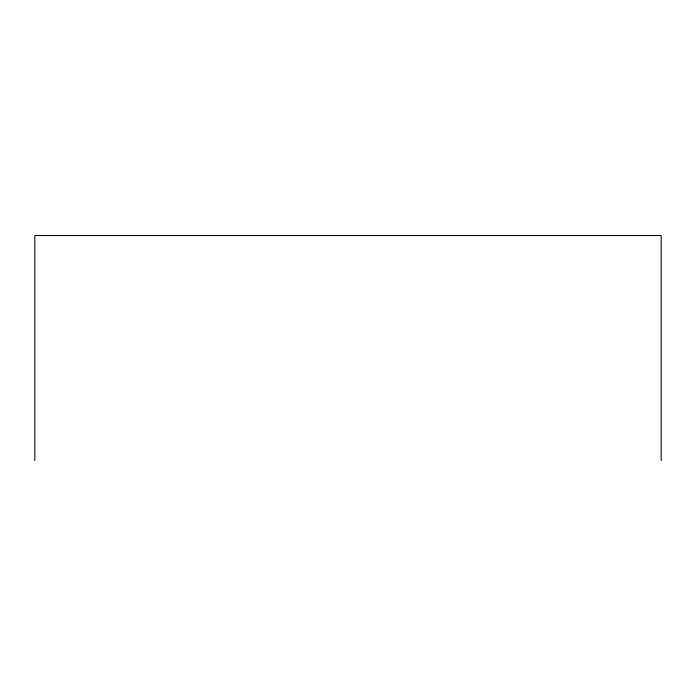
<?xml version="1.0" encoding="UTF-8"?>
<svg xmlns="http://www.w3.org/2000/svg" width="696" height="696" viewBox="0 0 696 696"><rect width="100%" height="100%" fill="white"/><g stroke="black" fill="none" stroke-linecap="round" stroke-linejoin="round"><path stroke-width="1.04" d="M661.2 460.474L661.2 235.526L34.8 235.526L34.8 460.474"/></g></svg>
